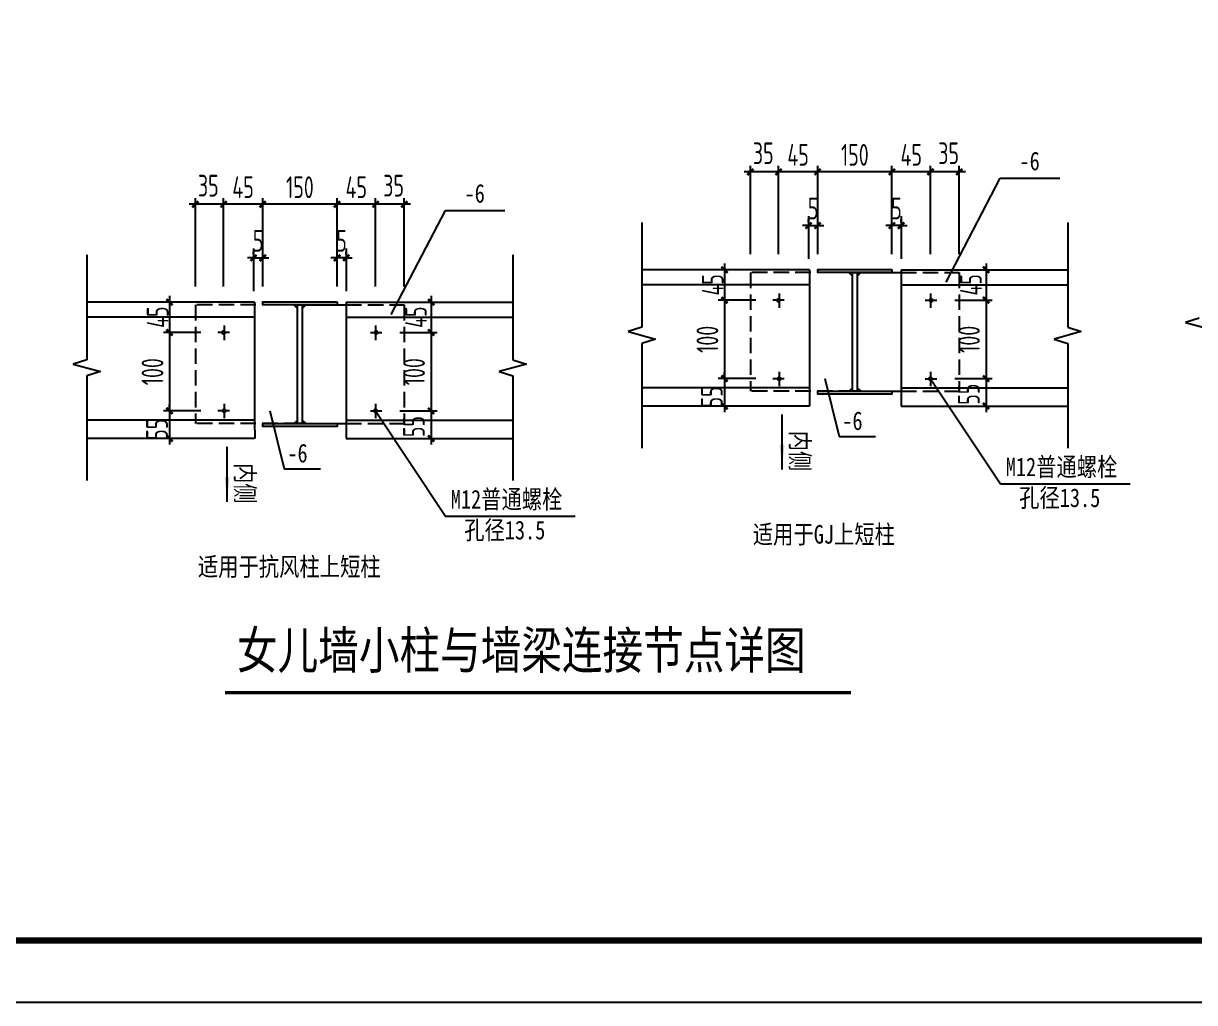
# Model space of a CAD drawing. Extents: x 2303022 to 2899168, y 17226141 to 18257813.
# Drawn here: x 2752962 to 2771839, y 17260315 to 17276100 of the extents above; entities that cross this region are included whole.
import ezdxf

# ---------------------------------------------------------------- set-up
doc = ezdxf.new("R2010")
doc.units = 0
doc.header["$LTSCALE"] = 1000
doc.header["$MEASUREMENT"] = 0
doc.linetypes.add('DASH', pattern=[0.35, 0.25, -0.1])
doc.layers.get('Defpoints').update_dxf_attribs({"color": 250})
for name, color, linetype in [('3T_WOOD', 21, 'Continuous'), ('OTHER', 7, 'Continuous'), ('PUB_DIM', 161, 'Continuous'), ('PUB_TEXT', 7, 'Continuous'), ('TK', 4, 'Continuous'), ('图层1', 8, 'Continuous'), ('水平支撑', 4, 'Continuous')]:
    doc.layers.add(name, color=color, linetype=linetype)
doc.styles.add('-宋体', font='', dxfattribs={"width": 0.8})
doc.styles.add('TSSD_Dimension', font='Tssdeng.shx', dxfattribs={"width": 0.7, "bigfont": 'hztxt.shx'})
doc.styles.get('-宋体').set_extended_font_data('SimSun')
doc.dimstyles.new('TSSD_20_100', dxfattribs={"dimtxt": 350, "dimasz": 100, "dimexe": 100, "dimexo": 250, "dimgap": 100, "dimtad": 1, "dimdec": 0, "dimlfac": 0.2, "dimzin": 0, "dimdsep": 46, "dimtxsty": 'TSSD_Dimension', "dimblk": 'ARCHTICK', "dimblk1": 'ARCHTICK', "dimblk2": 'ARCHTICK', "dimcen": 0, "dimdle": 100, "dimclrt": 7, "dimadec": 0, "dimazin": 0, "dimtfac": 1, "dimtdec": 0, "dimtix": 1, "dimtmove": 2, "dimatfit": 3, "dimfxl": 0, "dimtolj": 1, "dimtzin": 0, "dimarcsym": 0})

# ---------------------------------------------------------------- blocks, each defined once
blk = doc.blocks.new('_ArchTick')
at = {"color": 0, "linetype": 'ByBlock', "const_width": 0.4}
blk.add_lwpolyline([(-0.5, -0.5), (0.5, 0.5)], dxfattribs=at)
blk = doc.blocks.new('*D830')
at = {"layer": 'Defpoints', "color": 0}
for p in [(2766962, 17273706), (2766962, 17272132), (2767582, 17272132)]:
    blk.add_point(p, dxfattribs=at)
at = {"layer": 'PUB_DIM', "color": 0, "lineweight": -2}
for p, q in [((2767682, 17273706), (2766862, 17273706)), ((2766962, 17272382), (2766962, 17273806)), ((2767582, 17272382), (2767582, 17273806))]:
    blk.add_line(p, q, dxfattribs=at)
at = {"layer": 'PUB_DIM', "color": 0, "lineweight": -2, "xscale": 100, "yscale": 100, "zscale": 100, "rotation": 180}
blk.add_blockref('_ArchTick', (2766962, 17273706), dxfattribs=at)
at = {"layer": 'PUB_DIM', "color": 0, "lineweight": -2, "xscale": 100, "yscale": 100, "zscale": 100}
blk.add_blockref('_ArchTick', (2767582, 17273706), dxfattribs=at)
at = {"layer": 'PUB_DIM', "color": 7, "insert": (2767272, 17273981), "char_height": 350, "attachment_point": 5, "style": 'TSSD_Dimension'}
blk.add_mtext('\\A1;45', dxfattribs=at)
blk = doc.blocks.new('*D831')
at = {"layer": 'Defpoints', "color": 0}
for p in [(2767582, 17273706), (2767582, 17272132), (2768047, 17272132)]:
    blk.add_point(p, dxfattribs=at)
at = {"layer": 'PUB_DIM', "color": 0, "lineweight": -2}
for p, q in [((2768147, 17273706), (2767482, 17273706)), ((2767582, 17272382), (2767582, 17273806)), ((2768047, 17272382), (2768047, 17273806))]:
    blk.add_line(p, q, dxfattribs=at)
at = {"layer": 'PUB_DIM', "color": 0, "lineweight": -2, "xscale": 100, "yscale": 100, "zscale": 100, "rotation": 180}
blk.add_blockref('_ArchTick', (2767582, 17273706), dxfattribs=at)
at = {"layer": 'PUB_DIM', "color": 0, "lineweight": -2, "xscale": 100, "yscale": 100, "zscale": 100}
blk.add_blockref('_ArchTick', (2768047, 17273706), dxfattribs=at)
at = {"layer": 'PUB_DIM', "color": 7, "insert": (2767875, 17274006), "char_height": 350, "attachment_point": 5, "style": 'TSSD_Dimension'}
blk.add_mtext('\\A1;35', dxfattribs=at)
blk = doc.blocks.new('*D832')
at = {"layer": 'Defpoints', "color": 0}
for p in [(2764679, 17273706), (2764679, 17272132), (2765133, 17272132)]:
    blk.add_point(p, dxfattribs=at)
at = {"layer": 'PUB_DIM', "color": 0, "lineweight": -2}
for p, q in [((2765233, 17273706), (2764579, 17273706)), ((2764679, 17272382), (2764679, 17273806)), ((2765133, 17272382), (2765133, 17273806))]:
    blk.add_line(p, q, dxfattribs=at)
at = {"layer": 'PUB_DIM', "color": 0, "lineweight": -2, "xscale": 100, "yscale": 100, "zscale": 100}
for p, rotation in [((2764679, 17273706), 179.9999999981185), ((2765133, 17273706), 359.9999999981185)]:
    blk.add_blockref('_ArchTick', p, dxfattribs=dict(at, rotation=rotation))
at = {"layer": 'PUB_DIM', "color": 7, "insert": (2764887, 17274006), "char_height": 350, "attachment_point": 5, "rotation": 360, "style": 'TSSD_Dimension'}
blk.add_mtext('\\A1;35', dxfattribs=at)
blk = doc.blocks.new('*D833')
at = {"layer": 'Defpoints', "color": 0}
for p in [(2765133, 17273706), (2765133, 17272132), (2765764, 17272132)]:
    blk.add_point(p, dxfattribs=at)
at = {"layer": 'PUB_DIM', "color": 0, "lineweight": -2}
for p, q in [((2765864, 17273706), (2765033, 17273706)), ((2765133, 17272382), (2765133, 17273806)), ((2765764, 17272382), (2765764, 17273806))]:
    blk.add_line(p, q, dxfattribs=at)
at = {"layer": 'PUB_DIM', "color": 0, "lineweight": -2, "xscale": 100, "yscale": 100, "zscale": 100}
for p, rotation in [((2765133, 17273706), 180.0000000013527), ((2765764, 17273706), 1.352677969634897e-09)]:
    blk.add_blockref('_ArchTick', p, dxfattribs=dict(at, rotation=rotation))
at = {"layer": 'PUB_DIM', "color": 7, "insert": (2765449, 17273981), "char_height": 350, "attachment_point": 5, "rotation": 0, "style": 'TSSD_Dimension'}
blk.add_mtext('\\A1;45', dxfattribs=at)
blk = doc.blocks.new('*D834')
at = {"layer": 'Defpoints', "color": 0}
for p in [(2765764, 17273706), (2765764, 17272132), (2766962, 17272132)]:
    blk.add_point(p, dxfattribs=at)
at = {"layer": 'PUB_DIM', "color": 0, "lineweight": -2}
for p, q in [((2767062, 17273706), (2765664, 17273706)), ((2765764, 17272382), (2765764, 17273806)), ((2766962, 17272382), (2766962, 17273806))]:
    blk.add_line(p, q, dxfattribs=at)
at = {"layer": 'PUB_DIM', "color": 0, "lineweight": -2, "xscale": 100, "yscale": 100, "zscale": 100}
for p, rotation in [((2765764, 17273706), 179.9999999985741), ((2766962, 17273706), 359.9999999985741)]:
    blk.add_blockref('_ArchTick', p, dxfattribs=dict(at, rotation=rotation))
at = {"layer": 'PUB_DIM', "color": 7, "insert": (2766363, 17273981), "char_height": 350, "attachment_point": 5, "rotation": 360, "style": 'TSSD_Dimension'}
blk.add_mtext('\\A1;150', dxfattribs=at)
blk = doc.blocks.new('_ARROW')
blk.add_solid([(0, 0), (-1, 0.1), (-1, -0.1)])
blk = doc.blocks.new('*D838')
at = {"layer": 'Defpoints', "color": 0}
for p in [(2765015, 17272128), (2764262, 17271639), (2765015, 17271639)]:
    blk.add_point(p, dxfattribs=at)
at = {"layer": 'PUB_DIM', "color": 0, "lineweight": -2}
for p, q in [((2764262, 17272228), (2764262, 17271539)), ((2764765, 17272128), (2764162, 17272128)), ((2764765, 17271639), (2764162, 17271639))]:
    blk.add_line(p, q, dxfattribs=at)
at = {"layer": 'PUB_DIM', "color": 0, "lineweight": -2, "xscale": 100, "yscale": 100, "zscale": 100}
for p, rotation in [((2764262, 17272128), 90), ((2764262, 17271639), 270)]:
    blk.add_blockref('_ArchTick', p, dxfattribs=dict(at, rotation=rotation))
at = {"layer": 'PUB_DIM', "color": 7, "insert": (2764072, 17271885), "char_height": 350, "attachment_point": 5, "rotation": 90, "style": 'TSSD_Dimension'}
blk.add_mtext('\\A1;45', dxfattribs=at)
blk = doc.blocks.new('*D839')
at = {"layer": 'Defpoints', "color": 0}
for p in [(2767725, 17272128), (2767725, 17271639), (2768478, 17271639)]:
    blk.add_point(p, dxfattribs=at)
at = {"layer": 'PUB_DIM', "color": 0, "lineweight": -2}
for p, q in [((2768478, 17272228), (2768478, 17271539)), ((2767975, 17272128), (2768578, 17272128)), ((2767975, 17271639), (2768578, 17271639))]:
    blk.add_line(p, q, dxfattribs=at)
at = {"layer": 'PUB_DIM', "color": 0, "lineweight": -2, "xscale": 100, "yscale": 100, "zscale": 100}
for p, rotation in [((2768478, 17272128), 90), ((2768478, 17271639), 270)]:
    blk.add_blockref('_ArchTick', p, dxfattribs=dict(at, rotation=rotation))
at = {"layer": 'PUB_DIM', "color": 7, "insert": (2768235, 17271885), "char_height": 350, "attachment_point": 5, "rotation": 90, "style": 'TSSD_Dimension'}
blk.add_mtext('\\A1;45', dxfattribs=at)
blk = doc.blocks.new('*D840')
at = {"layer": 'Defpoints', "color": 0}
for p in [(2766962, 17272841), (2766962, 17272647), (2767108, 17272647)]:
    blk.add_point(p, dxfattribs=at)
at = {"layer": 'PUB_DIM', "color": 0, "lineweight": -2}
for p, q in [((2766962, 17272897), (2766962, 17272941)), ((2767108, 17272897), (2767108, 17272941)), ((2766962, 17272841), (2766862, 17272841)), ((2767108, 17272841), (2766962, 17272841)), ((2767108, 17272841), (2767208, 17272841))]:
    blk.add_line(p, q, dxfattribs=at)
at = {"layer": 'PUB_DIM', "color": 0, "lineweight": -2, "xscale": 100, "yscale": 100, "zscale": 100}
blk.add_blockref('_ArchTick', (2766962, 17272841), dxfattribs=at)
at = {"layer": 'PUB_DIM', "color": 0, "lineweight": -2, "xscale": 100, "yscale": 100, "zscale": 100, "rotation": 180}
blk.add_blockref('_ArchTick', (2767108, 17272841), dxfattribs=at)
at = {"layer": 'PUB_DIM', "color": 7, "insert": (2767035, 17273116), "char_height": 350, "attachment_point": 5, "style": 'TSSD_Dimension'}
blk.add_mtext('\\A1;5', dxfattribs=at)
blk = doc.blocks.new('*D841')
at = {"layer": 'Defpoints', "color": 0}
for p in [(2765764, 17272841), (2765618, 17272647), (2765764, 17272647)]:
    blk.add_point(p, dxfattribs=at)
at = {"layer": 'PUB_DIM', "color": 0, "lineweight": -2}
for p, q in [((2765618, 17272897), (2765618, 17272941)), ((2765764, 17272897), (2765764, 17272941)), ((2765618, 17272841), (2765518, 17272841)), ((2765618, 17272841), (2765764, 17272841)), ((2765764, 17272841), (2765864, 17272841))]:
    blk.add_line(p, q, dxfattribs=at)
at = {"layer": 'PUB_DIM', "color": 0, "lineweight": -2, "xscale": 100, "yscale": 100, "zscale": 100}
blk.add_blockref('_ArchTick', (2765618, 17272841), dxfattribs=at)
at = {"layer": 'PUB_DIM', "color": 0, "lineweight": -2, "xscale": 100, "yscale": 100, "zscale": 100, "rotation": 180}
blk.add_blockref('_ArchTick', (2765764, 17272841), dxfattribs=at)
at = {"layer": 'PUB_DIM', "color": 7, "insert": (2765691, 17273116), "char_height": 350, "attachment_point": 5, "style": 'TSSD_Dimension'}
blk.add_mtext('\\A1;5', dxfattribs=at)
blk = doc.blocks.new('*D842')
at = {"layer": 'Defpoints', "color": 0}
for p in [(2765015, 17270375), (2764262, 17269931), (2765015, 17269931)]:
    blk.add_point(p, dxfattribs=at)
at = {"layer": 'PUB_DIM', "color": 0, "lineweight": -2}
for p, q in [((2764262, 17270375), (2764262, 17270475)), ((2764765, 17270375), (2764162, 17270375)), ((2764262, 17270375), (2764262, 17269931)), ((2764765, 17269931), (2764162, 17269931)), ((2764262, 17269931), (2764262, 17269831))]:
    blk.add_line(p, q, dxfattribs=at)
at = {"layer": 'PUB_DIM', "color": 0, "lineweight": -2, "xscale": 100, "yscale": 100, "zscale": 100}
for p, rotation in [((2764262, 17270375), 270), ((2764262, 17269931), 90)]:
    blk.add_blockref('_ArchTick', p, dxfattribs=dict(at, rotation=rotation))
at = {"layer": 'PUB_DIM', "color": 7, "insert": (2764060, 17270079), "char_height": 350, "attachment_point": 5, "rotation": 90, "style": 'TSSD_Dimension'}
blk.add_mtext('\\A1;55', dxfattribs=at)
blk = doc.blocks.new('*D843')
at = {"layer": 'Defpoints', "color": 0}
for p in [(2767725, 17270375), (2767725, 17269931), (2768478, 17269931)]:
    blk.add_point(p, dxfattribs=at)
at = {"layer": 'PUB_DIM', "color": 0, "lineweight": -2}
for p, q in [((2768478, 17270475), (2768478, 17269831)), ((2767975, 17270375), (2768578, 17270375)), ((2767975, 17269931), (2768578, 17269931))]:
    blk.add_line(p, q, dxfattribs=at)
at = {"layer": 'PUB_DIM', "color": 0, "lineweight": -2, "xscale": 100, "yscale": 100, "zscale": 100}
for p, rotation in [((2768478, 17270375), 90), ((2768478, 17269931), 270)]:
    blk.add_blockref('_ArchTick', p, dxfattribs=dict(at, rotation=rotation))
at = {"layer": 'PUB_DIM', "color": 7, "insert": (2768202, 17270123), "char_height": 350, "attachment_point": 5, "rotation": 90, "style": 'TSSD_Dimension'}
blk.add_mtext('\\A1;55', dxfattribs=at)
blk = doc.blocks.new('*D844')
at = {"layer": 'Defpoints', "color": 0}
for p in [(2767725, 17271639), (2767725, 17270375), (2768478, 17270375)]:
    blk.add_point(p, dxfattribs=at)
at = {"layer": 'PUB_DIM', "color": 0, "lineweight": -2}
for p, q in [((2767975, 17271639), (2768578, 17271639)), ((2768478, 17271739), (2768478, 17270275)), ((2767975, 17270375), (2768578, 17270375))]:
    blk.add_line(p, q, dxfattribs=at)
at = {"layer": 'PUB_DIM', "color": 0, "lineweight": -2, "xscale": 100, "yscale": 100, "zscale": 100}
for p, rotation in [((2768478, 17271639), 90), ((2768478, 17270375), 270)]:
    blk.add_blockref('_ArchTick', p, dxfattribs=dict(at, rotation=rotation))
at = {"layer": 'PUB_DIM', "color": 7, "insert": (2768203, 17271007), "char_height": 350, "attachment_point": 5, "rotation": 90, "style": 'TSSD_Dimension'}
blk.add_mtext('\\A1;100', dxfattribs=at)
blk = doc.blocks.new('*D845')
at = {"layer": 'Defpoints', "color": 0}
for p in [(2765015, 17271639), (2764262, 17270375), (2765015, 17270375)]:
    blk.add_point(p, dxfattribs=at)
at = {"layer": 'PUB_DIM', "color": 0, "lineweight": -2}
for p, q in [((2764765, 17271639), (2764162, 17271639)), ((2764262, 17271739), (2764262, 17270275)), ((2764765, 17270375), (2764162, 17270375))]:
    blk.add_line(p, q, dxfattribs=at)
at = {"layer": 'PUB_DIM', "color": 0, "lineweight": -2, "xscale": 100, "yscale": 100, "zscale": 100}
for p, rotation in [((2764262, 17271639), 90), ((2764262, 17270375), 270)]:
    blk.add_blockref('_ArchTick', p, dxfattribs=dict(at, rotation=rotation))
at = {"layer": 'PUB_DIM', "color": 7, "insert": (2763987, 17271007), "char_height": 350, "attachment_point": 5, "rotation": 90, "style": 'TSSD_Dimension'}
blk.add_mtext('\\A1;100', dxfattribs=at)
blk = doc.blocks.new('*D849')
at = {"layer": 'Defpoints', "color": 0}
for p in [(2758780, 17271117), (2758780, 17269854), (2759533, 17269854)]:
    blk.add_point(p, dxfattribs=at)
at = {"layer": 'PUB_DIM', "color": 0, "lineweight": -2}
for p, q in [((2759533, 17271217), (2759533, 17269754)), ((2759030, 17271117), (2759633, 17271117)), ((2759030, 17269854), (2759633, 17269854))]:
    blk.add_line(p, q, dxfattribs=at)
at = {"layer": 'PUB_DIM', "color": 0, "lineweight": -2, "xscale": 100, "yscale": 100, "zscale": 100}
for p, rotation in [((2759533, 17271117), 90), ((2759533, 17269854), 270)]:
    blk.add_blockref('_ArchTick', p, dxfattribs=dict(at, rotation=rotation))
at = {"layer": 'PUB_DIM', "color": 7, "insert": (2759258, 17270485), "char_height": 350, "attachment_point": 5, "rotation": 90, "style": 'TSSD_Dimension'}
blk.add_mtext('\\A1;100', dxfattribs=at)
blk = doc.blocks.new('*D850')
at = {"layer": 'Defpoints', "color": 0}
for p in [(2758780, 17269854), (2758780, 17269409), (2759533, 17269409)]:
    blk.add_point(p, dxfattribs=at)
at = {"layer": 'PUB_DIM', "color": 0, "lineweight": -2}
for p, q in [((2759533, 17269954), (2759533, 17269309)), ((2759030, 17269854), (2759633, 17269854)), ((2759030, 17269409), (2759633, 17269409))]:
    blk.add_line(p, q, dxfattribs=at)
at = {"layer": 'PUB_DIM', "color": 0, "lineweight": -2, "xscale": 100, "yscale": 100, "zscale": 100}
for p, rotation in [((2759533, 17269854), 90), ((2759533, 17269409), 270)]:
    blk.add_blockref('_ArchTick', p, dxfattribs=dict(at, rotation=rotation))
at = {"layer": 'PUB_DIM', "color": 7, "insert": (2759257, 17269601), "char_height": 350, "attachment_point": 5, "rotation": 90, "style": 'TSSD_Dimension'}
blk.add_mtext('\\A1;55', dxfattribs=at)
blk = doc.blocks.new('*D851')
at = {"layer": 'Defpoints', "color": 0}
for p in [(2758780, 17271606), (2758780, 17271117), (2759533, 17271117)]:
    blk.add_point(p, dxfattribs=at)
at = {"layer": 'PUB_DIM', "color": 0, "lineweight": -2}
for p, q in [((2759030, 17271606), (2759633, 17271606)), ((2759533, 17271706), (2759533, 17271017)), ((2759030, 17271117), (2759633, 17271117))]:
    blk.add_line(p, q, dxfattribs=at)
at = {"layer": 'PUB_DIM', "color": 0, "lineweight": -2, "xscale": 100, "yscale": 100, "zscale": 100}
for p, rotation in [((2759533, 17271606), 90), ((2759533, 17271117), 270)]:
    blk.add_blockref('_ArchTick', p, dxfattribs=dict(at, rotation=rotation))
at = {"layer": 'PUB_DIM', "color": 7, "insert": (2759289, 17271364), "char_height": 350, "attachment_point": 5, "rotation": 90, "style": 'TSSD_Dimension'}
blk.add_mtext('\\A1;45', dxfattribs=at)
blk = doc.blocks.new('*D852')
at = {"layer": 'Defpoints', "color": 0}
for p in [(2756070, 17271117), (2755317, 17269854), (2756070, 17269854)]:
    blk.add_point(p, dxfattribs=at)
at = {"layer": 'PUB_DIM', "color": 0, "lineweight": -2}
for p, q in [((2755317, 17271217), (2755317, 17269754)), ((2755820, 17271117), (2755217, 17271117)), ((2755820, 17269854), (2755217, 17269854))]:
    blk.add_line(p, q, dxfattribs=at)
at = {"layer": 'PUB_DIM', "color": 0, "lineweight": -2, "xscale": 100, "yscale": 100, "zscale": 100}
for p, rotation in [((2755317, 17271117), 90), ((2755317, 17269854), 270)]:
    blk.add_blockref('_ArchTick', p, dxfattribs=dict(at, rotation=rotation))
at = {"layer": 'PUB_DIM', "color": 7, "insert": (2755042, 17270485), "char_height": 350, "attachment_point": 5, "rotation": 90, "style": 'TSSD_Dimension'}
blk.add_mtext('\\A1;100', dxfattribs=at)
blk = doc.blocks.new('*D853')
at = {"layer": 'Defpoints', "color": 0}
for p in [(2756070, 17269854), (2755317, 17269409), (2756070, 17269409)]:
    blk.add_point(p, dxfattribs=at)
at = {"layer": 'PUB_DIM', "color": 0, "lineweight": -2}
for p, q in [((2755317, 17269854), (2755317, 17269954)), ((2755820, 17269854), (2755217, 17269854)), ((2755317, 17269854), (2755317, 17269409)), ((2755820, 17269409), (2755217, 17269409)), ((2755317, 17269409), (2755317, 17269309))]:
    blk.add_line(p, q, dxfattribs=at)
at = {"layer": 'PUB_DIM', "color": 0, "lineweight": -2, "xscale": 100, "yscale": 100, "zscale": 100}
for p, rotation in [((2755317, 17269854), 270), ((2755317, 17269409), 90)]:
    blk.add_blockref('_ArchTick', p, dxfattribs=dict(at, rotation=rotation))
at = {"layer": 'PUB_DIM', "color": 7, "insert": (2755115, 17269557), "char_height": 350, "attachment_point": 5, "rotation": 90, "style": 'TSSD_Dimension'}
blk.add_mtext('\\A1;55', dxfattribs=at)
blk = doc.blocks.new('*D854')
at = {"layer": 'Defpoints', "color": 0}
for p in [(2756070, 17271606), (2755317, 17271117), (2756070, 17271117)]:
    blk.add_point(p, dxfattribs=at)
at = {"layer": 'PUB_DIM', "color": 0, "lineweight": -2}
for p, q in [((2755820, 17271606), (2755217, 17271606)), ((2755317, 17271706), (2755317, 17271017)), ((2755820, 17271117), (2755217, 17271117))]:
    blk.add_line(p, q, dxfattribs=at)
at = {"layer": 'PUB_DIM', "color": 0, "lineweight": -2, "xscale": 100, "yscale": 100, "zscale": 100}
for p, rotation in [((2755317, 17271606), 90), ((2755317, 17271117), 270)]:
    blk.add_blockref('_ArchTick', p, dxfattribs=dict(at, rotation=rotation))
at = {"layer": 'PUB_DIM', "color": 7, "insert": (2755126, 17271364), "char_height": 350, "attachment_point": 5, "rotation": 90, "style": 'TSSD_Dimension'}
blk.add_mtext('\\A1;45', dxfattribs=at)
blk = doc.blocks.new('*D855')
at = {"layer": 'Defpoints', "color": 0}
for p in [(2756819, 17273184), (2756819, 17271610), (2758017, 17271610)]:
    blk.add_point(p, dxfattribs=at)
at = {"layer": 'PUB_DIM', "color": 0, "lineweight": -2}
for p, q in [((2758117, 17273184), (2756719, 17273184)), ((2756819, 17271860), (2756819, 17273284)), ((2758017, 17271860), (2758017, 17273284))]:
    blk.add_line(p, q, dxfattribs=at)
at = {"layer": 'PUB_DIM', "color": 0, "lineweight": -2, "xscale": 100, "yscale": 100, "zscale": 100}
for p, rotation in [((2756819, 17273184), 179.999999999287), ((2758017, 17273184), 359.999999999287)]:
    blk.add_blockref('_ArchTick', p, dxfattribs=dict(at, rotation=rotation))
at = {"layer": 'PUB_DIM', "color": 7, "insert": (2757418, 17273459), "char_height": 350, "attachment_point": 5, "style": 'TSSD_Dimension'}
blk.add_mtext('\\A1;150', dxfattribs=at)
blk = doc.blocks.new('*D856')
at = {"layer": 'Defpoints', "color": 0}
for p in [(2756188, 17273184), (2756188, 17271610), (2756819, 17271610)]:
    blk.add_point(p, dxfattribs=at)
at = {"layer": 'PUB_DIM', "color": 0, "lineweight": -2}
for p, q in [((2756919, 17273184), (2756088, 17273184)), ((2756188, 17271860), (2756188, 17273284)), ((2756819, 17271860), (2756819, 17273284))]:
    blk.add_line(p, q, dxfattribs=at)
at = {"layer": 'PUB_DIM', "color": 0, "lineweight": -2, "xscale": 100, "yscale": 100, "zscale": 100, "rotation": 180}
blk.add_blockref('_ArchTick', (2756188, 17273184), dxfattribs=at)
at = {"layer": 'PUB_DIM', "color": 0, "lineweight": -2, "xscale": 100, "yscale": 100, "zscale": 100}
blk.add_blockref('_ArchTick', (2756819, 17273184), dxfattribs=at)
at = {"layer": 'PUB_DIM', "color": 7, "insert": (2756503, 17273459), "char_height": 350, "attachment_point": 5, "style": 'TSSD_Dimension'}
blk.add_mtext('\\A1;45', dxfattribs=at)
blk = doc.blocks.new('*D857')
at = {"layer": 'Defpoints', "color": 0}
for p in [(2755734, 17273184), (2755734, 17271610), (2756188, 17271610)]:
    blk.add_point(p, dxfattribs=at)
at = {"layer": 'PUB_DIM', "color": 0, "lineweight": -2}
for p, q in [((2756288, 17273184), (2755634, 17273184)), ((2755734, 17271860), (2755734, 17273284)), ((2756188, 17271860), (2756188, 17273284))]:
    blk.add_line(p, q, dxfattribs=at)
at = {"layer": 'PUB_DIM', "color": 0, "lineweight": -2, "xscale": 100, "yscale": 100, "zscale": 100, "rotation": 180}
blk.add_blockref('_ArchTick', (2755734, 17273184), dxfattribs=at)
at = {"layer": 'PUB_DIM', "color": 0, "lineweight": -2, "xscale": 100, "yscale": 100, "zscale": 100}
blk.add_blockref('_ArchTick', (2756188, 17273184), dxfattribs=at)
at = {"layer": 'PUB_DIM', "color": 7, "insert": (2755942, 17273484), "char_height": 350, "attachment_point": 5, "style": 'TSSD_Dimension'}
blk.add_mtext('\\A1;35', dxfattribs=at)
blk = doc.blocks.new('*D858')
at = {"layer": 'Defpoints', "color": 0}
for p in [(2758637, 17273184), (2758637, 17271610), (2759101, 17271610)]:
    blk.add_point(p, dxfattribs=at)
at = {"layer": 'PUB_DIM', "color": 0, "lineweight": -2}
for p, q in [((2759201, 17273184), (2758537, 17273184)), ((2758637, 17271860), (2758637, 17273284)), ((2759101, 17271860), (2759101, 17273284))]:
    blk.add_line(p, q, dxfattribs=at)
at = {"layer": 'PUB_DIM', "color": 0, "lineweight": -2, "xscale": 100, "yscale": 100, "zscale": 100}
for p, rotation in [((2758637, 17273184), 180.0000000018392), ((2759101, 17273184), 1.839248753299216e-09)]:
    blk.add_blockref('_ArchTick', p, dxfattribs=dict(at, rotation=rotation))
at = {"layer": 'PUB_DIM', "color": 7, "insert": (2758929, 17273484), "char_height": 350, "attachment_point": 5, "rotation": 0, "style": 'TSSD_Dimension'}
blk.add_mtext('\\A1;35', dxfattribs=at)
blk = doc.blocks.new('*D859')
at = {"layer": 'Defpoints', "color": 0}
for p in [(2758017, 17273184), (2758017, 17271610), (2758637, 17271610)]:
    blk.add_point(p, dxfattribs=at)
at = {"layer": 'PUB_DIM', "color": 0, "lineweight": -2}
for p, q in [((2758737, 17273184), (2757917, 17273184)), ((2758017, 17271860), (2758017, 17273284)), ((2758637, 17271860), (2758637, 17273284))]:
    blk.add_line(p, q, dxfattribs=at)
at = {"layer": 'PUB_DIM', "color": 0, "lineweight": -2, "xscale": 100, "yscale": 100, "zscale": 100}
for p, rotation in [((2758017, 17273184), 179.9999999986246), ((2758637, 17273184), 359.9999999986247)]:
    blk.add_blockref('_ArchTick', p, dxfattribs=dict(at, rotation=rotation))
at = {"layer": 'PUB_DIM', "color": 7, "insert": (2758327, 17273459), "char_height": 350, "attachment_point": 5, "rotation": 360, "style": 'TSSD_Dimension'}
blk.add_mtext('\\A1;45', dxfattribs=at)
blk = doc.blocks.new('*D860')
at = {"layer": 'Defpoints', "color": 0}
for p in [(2756819, 17272320), (2756672, 17272126), (2756819, 17272126)]:
    blk.add_point(p, dxfattribs=at)
at = {"layer": 'PUB_DIM', "color": 0, "lineweight": -2}
for p, q in [((2756672, 17272376), (2756672, 17272420)), ((2756819, 17272376), (2756819, 17272420)), ((2756672, 17272320), (2756572, 17272320)), ((2756672, 17272320), (2756819, 17272320)), ((2756819, 17272320), (2756919, 17272320))]:
    blk.add_line(p, q, dxfattribs=at)
at = {"layer": 'PUB_DIM', "color": 0, "lineweight": -2, "xscale": 100, "yscale": 100, "zscale": 100}
blk.add_blockref('_ArchTick', (2756672, 17272320), dxfattribs=at)
at = {"layer": 'PUB_DIM', "color": 0, "lineweight": -2, "xscale": 100, "yscale": 100, "zscale": 100, "rotation": 180}
blk.add_blockref('_ArchTick', (2756819, 17272320), dxfattribs=at)
at = {"layer": 'PUB_DIM', "color": 7, "insert": (2756746, 17272595), "char_height": 350, "attachment_point": 5, "style": 'TSSD_Dimension'}
blk.add_mtext('\\A1;5', dxfattribs=at)
blk = doc.blocks.new('*D861')
at = {"layer": 'Defpoints', "color": 0}
for p in [(2758017, 17272320), (2758017, 17272126), (2758163, 17272126)]:
    blk.add_point(p, dxfattribs=at)
at = {"layer": 'PUB_DIM', "color": 0, "lineweight": -2}
for p, q in [((2758017, 17272376), (2758017, 17272420)), ((2758163, 17272376), (2758163, 17272420)), ((2758017, 17272320), (2757917, 17272320)), ((2758163, 17272320), (2758017, 17272320)), ((2758163, 17272320), (2758263, 17272320))]:
    blk.add_line(p, q, dxfattribs=at)
at = {"layer": 'PUB_DIM', "color": 0, "lineweight": -2, "xscale": 100, "yscale": 100, "zscale": 100}
blk.add_blockref('_ArchTick', (2758017, 17272320), dxfattribs=at)
at = {"layer": 'PUB_DIM', "color": 0, "lineweight": -2, "xscale": 100, "yscale": 100, "zscale": 100, "rotation": 180}
blk.add_blockref('_ArchTick', (2758163, 17272320), dxfattribs=at)
at = {"layer": 'PUB_DIM', "color": 7, "insert": (2758090, 17272595), "char_height": 350, "attachment_point": 5, "style": 'TSSD_Dimension'}
blk.add_mtext('\\A1;5', dxfattribs=at)
blk = doc.blocks.new('GeYuanFrame_72621653', base_point=(20.09, 4.53))
at = {"layer": 'TK'}
blk.add_lwpolyline([(20.09, 4.53), (20.09, 598.53), (966.09, 598.53), (966.09, 4.53)], close=True, dxfattribs=at)
at = {"layer": 'TK', "const_width": 1}
blk.add_lwpolyline([(45.09, 588.53), (956.09, 588.53), (956.09, 14.53), (45.09, 14.53)], close=True, dxfattribs=at)

msp = doc.modelspace()

# ---------------------------------------------------------------- linework, layer by layer
at = {"layer": 'OTHER'}
for p, q in [((2762929, 17272890.4), (2762929, 17271200.7)), ((2769793.7, 17272890.4), (2769793.7, 17271200.7)), ((2753983.9, 17272368.9), (2753983.9, 17270679.2)), ((2760848.7, 17272368.9), (2760848.7, 17270679.2)), ((2771911, 17271350.2), (2771691, 17271280.2)), ((2771691, 17271280.2), (2772131, 17271160.2)), ((2762929, 17271200.7), (2762709, 17271130.7)), ((2762709, 17271130.7), (2763149, 17271010.7)), ((2770013.7, 17271130.7), (2769573.7, 17271010.7)), ((2769793.7, 17271200.7), (2770013.7, 17271130.7)), ((2763149, 17271010.7), (2762929, 17270940.7)), ((2762929, 17270940.7), (2762929, 17269251)), ((2769573.7, 17271010.7), (2769793.7, 17270940.7)), ((2769793.7, 17270940.7), (2769793.7, 17269251)), ((2753983.9, 17270679.2), (2753763.9, 17270609.2)), ((2760848.7, 17270679.2), (2761068.7, 17270609.2)), ((2753763.9, 17270609.2), (2754203.9, 17270489.2)), ((2754203.9, 17270489.2), (2753983.9, 17270419.2)), ((2761068.7, 17270609.2), (2760628.7, 17270489.2)), ((2760628.7, 17270489.2), (2760848.7, 17270419.2)), ((2753983.9, 17270419.2), (2753983.9, 17268729.5)), ((2760848.7, 17270419.2), (2760848.7, 17268729.5))]:
    msp.add_line(p, q, dxfattribs=at)
at = {"layer": 'PUB_DIM'}
msp.add_line((2767108.2, 17270224.4), (2769793.7, 17270224.4), dxfattribs=at)
for points in [[(2765189.6, 17268909), (2765189.6, 17269793.3)], [(2756244.6, 17268387.5), (2756244.6, 17269271.8)]]:
    msp.add_lwpolyline(points, dxfattribs=at)
at = {"layer": '图层1'}
for p, q in [((2767835.9, 17271929), (2768708.1, 17273604)), ((2768708.1, 17273604), (2769665.8, 17273604)), ((2758890.8, 17271407.5), (2759763, 17273082.5)), ((2759763, 17273082.5), (2760720.7, 17273082.5)), ((2765877.1, 17270373.8), (2766110.9, 17269439.2)), ((2767582.4, 17270372.4), (2768711.9, 17268679.8)), ((2756932, 17269852.3), (2757165.8, 17268917.7)), ((2758637.3, 17269856.2), (2759766.8, 17268158.3)), ((2766110.9, 17269439.2), (2766695.4, 17269439.2)), ((2757165.8, 17268917.7), (2757750.3, 17268917.7)), ((2768711.9, 17268679.8), (2770801.4, 17268679.8)), ((2759766.8, 17268158.3), (2761856.4, 17268158.3))]:
    msp.add_line(p, q, dxfattribs=at)
at = {"layer": '水平支撑'}
for p, q in [((2765617.5, 17272991), (2765617.5, 17272302.4)), ((2767108.2, 17272991), (2767108.2, 17272302.4)), ((2756672.4, 17272469.5), (2756672.4, 17271780.9)), ((2758163.1, 17272469.5), (2758163.1, 17271780.9)), ((2765631.9, 17272127.7), (2762946.2, 17272127.7)), ((2765631.9, 17272127.7), (2765631.9, 17271978.5)), ((2765631.9, 17271978.5), (2765631.9, 17270066.3)), ((2765631.9, 17271978.5), (2765631.9, 17270066.3)), ((2766268.1, 17272082.2), (2766323.4, 17272025.5)), ((2766371.8, 17272082.2), (2767108.2, 17272082.2)), ((2766457.7, 17272082.2), (2766402.3, 17272025.5)), ((2767108.2, 17272127.7), (2767108.2, 17271978.5)), ((2767108.2, 17272127.7), (2769793.9, 17272127.7)), ((2767108.2, 17271978.5), (2767108.2, 17270066.3)), ((2765631.9, 17271885.3), (2762946.2, 17271885.3)), ((2767108.2, 17271885.3), (2769793.9, 17271885.3)), ((2756686.8, 17271606.2), (2754001.1, 17271606.2)), ((2756686.8, 17271606.2), (2756686.8, 17271457)), ((2758163.1, 17271606.2), (2760848.8, 17271606.2)), ((2758163.1, 17271606.2), (2758163.1, 17271457)), ((2765226.6, 17271636.2), (2765039.3, 17271636.2)), ((2765226.6, 17271636.2), (2765039.3, 17271636.2)), ((2765143.4, 17271746.7), (2765143.4, 17271515)), ((2767499.1, 17271636.2), (2767686.5, 17271636.2)), ((2767582.4, 17271746.7), (2767582.4, 17271515)), ((2756686.8, 17271457), (2756686.8, 17269544.8)), ((2756686.8, 17271457), (2756686.8, 17269544.8)), ((2757323, 17271560.7), (2757378.3, 17271504)), ((2757426.7, 17271560.7), (2758163.1, 17271560.7)), ((2757512.6, 17271560.7), (2757457.3, 17271504)), ((2758163.1, 17271457), (2758163.1, 17269544.8)), ((2756686.8, 17271363.8), (2754001.1, 17271363.8)), ((2756198.3, 17271227.4), (2756198.3, 17270995.7)), ((2758163.1, 17271363.8), (2760848.8, 17271363.8)), ((2758637.3, 17271227.4), (2758637.3, 17270995.7)), ((2756281.6, 17271116.9), (2756094.2, 17271116.9)), ((2756281.6, 17271116.9), (2756094.2, 17271116.9)), ((2758554, 17271116.9), (2758741.4, 17271116.9)), ((2765143.4, 17270482.9), (2765143.4, 17270251.1)), ((2767582.4, 17270482.9), (2767582.4, 17270251.1)), ((2765226.6, 17270372.4), (2765039.3, 17270372.4)), ((2765226.6, 17270372.4), (2765039.3, 17270372.4)), ((2767499.1, 17270372.4), (2767686.5, 17270372.4)), ((2765631.9, 17270224.4), (2762946.4, 17270224.4)), ((2766323.4, 17270219.4), (2766264.9, 17270170)), ((2766371.8, 17270170), (2767108.2, 17270170)), ((2766402.3, 17270219.4), (2766460.8, 17270170)), ((2756198.3, 17269966.7), (2756198.3, 17269735)), ((2758637.3, 17269966.7), (2758637.3, 17269735)), ((2765631.9, 17269930.8), (2762946.4, 17269930.8)), ((2765634.4, 17270066.3), (2765634.4, 17269930.8)), ((2767108.2, 17270066.3), (2767108.2, 17269930.8)), ((2767108.2, 17269930.8), (2769793.7, 17269930.8)), ((2756281.6, 17269856.2), (2756094.2, 17269856.2)), ((2756281.6, 17269856.2), (2756094.2, 17269856.2)), ((2758554, 17269856.2), (2758741.4, 17269856.2)), ((2756686.8, 17269702.9), (2754001.3, 17269702.9)), ((2756689.4, 17269544.8), (2756689.4, 17269409.3)), ((2757378.3, 17269697.9), (2757319.9, 17269648.5)), ((2757426.7, 17269648.5), (2758163.1, 17269648.5)), ((2757457.3, 17269697.9), (2757515.7, 17269648.5)), ((2758163.1, 17269702.9), (2760848.7, 17269702.9)), ((2758163.1, 17269544.8), (2758163.1, 17269409.3)), ((2756686.8, 17269409.3), (2754001.3, 17269409.3)), ((2758163.1, 17269409.3), (2760848.7, 17269409.3))]:
    msp.add_line(p, q, dxfattribs=at)
at = {"layer": '水平支撑', "linetype": 'DASH'}
for p, q in [((2766353.9, 17272082.2), (2764679.2, 17272082.2)), ((2764679.2, 17272082.2), (2764679.2, 17270170)), ((2767108.2, 17272082.2), (2768046.6, 17272082.2)), ((2768046.6, 17272082.2), (2768046.6, 17270170)), ((2755734.1, 17271560.7), (2755734.1, 17269648.5)), ((2757408.9, 17271560.7), (2755734.1, 17271560.7)), ((2758163.1, 17271560.7), (2759101.5, 17271560.7)), ((2759101.5, 17271560.7), (2759101.5, 17269648.5)), ((2766353.9, 17270170), (2764679.2, 17270170)), ((2767108.2, 17270170), (2768046.6, 17270170)), ((2757408.9, 17269648.5), (2755734.1, 17269648.5)), ((2758163.1, 17269648.5), (2759101.5, 17269648.5))]:
    msp.add_line(p, q, dxfattribs=at)
at = {"layer": '水平支撑'}
for points in [[(2766961.6, 17272131.5), (2766961.6, 17272082.2), (2765764.1, 17272082.2), (2765764.1, 17272131.5)], [(2766402.3, 17272082.2), (2766402.3, 17270170), (2766323.4, 17270170), (2766323.4, 17272082.2)], [(2758016.5, 17271610.1), (2758016.5, 17271560.7), (2756819, 17271560.7), (2756819, 17271610.1)], [(2757457.3, 17271560.7), (2757457.3, 17269648.5), (2757378.3, 17269648.5), (2757378.3, 17271560.7)], [(2766961.6, 17270170), (2766961.6, 17270120.6), (2765764.1, 17270120.6), (2765764.1, 17270170)], [(2758016.5, 17269648.5), (2758016.5, 17269599.2), (2756819, 17269599.2), (2756819, 17269648.5)]]:
    msp.add_lwpolyline(points, close=True, dxfattribs=at)
at = {"layer": '水平支撑', "const_width": 39.8}
for points in [[(2765132.9, 17271656.3, -1), (2765132.9, 17271616, -1)], [(2765132.9, 17271656.3, -1), (2765132.9, 17271616, -1)], [(2767592.8, 17271656.3, 1), (2767592.8, 17271616, 1)], [(2756187.9, 17271137, -1), (2756187.9, 17271096.8, -1)], [(2756187.9, 17271137, -1), (2756187.9, 17271096.8, -1)], [(2758647.7, 17271137, 1), (2758647.7, 17271096.8, 1)], [(2765143.4, 17270392.5, -1), (2765143.4, 17270352.2, -1)], [(2765143.4, 17270392.5, -1), (2765143.4, 17270352.2, -1)], [(2767582.4, 17270392.5, 1), (2767582.4, 17270352.2, 1)], [(2756198.3, 17269876.3, -1), (2756198.3, 17269836.1, -1)], [(2756198.3, 17269876.3, -1), (2756198.3, 17269836.1, -1)], [(2758637.3, 17269876.3, 1), (2758637.3, 17269836.1, 1)]]:
    msp.add_lwpolyline(points, format="xyb", close=True, dxfattribs=at)
at = {"layer": '水平支撑', "const_width": 50}
msp.add_lwpolyline([(2756211.5, 17265311), (2766298.8, 17265311)], dxfattribs=at)

# ---------------------------------------------------------------- block references
at = {"layer": '3T_WOOD', "color": 6, "xscale": 100, "yscale": 100, "zscale": 100}
msp.add_blockref('GeYuanFrame_72621653', (2704377, 17260314.9), dxfattribs=at)
at = {"layer": 'PUB_DIM', "xscale": 400, "yscale": 400, "zscale": 400, "rotation": 270}
for p in [(2765189.6, 17268909), (2756244.6, 17268387.5)]:
    msp.add_blockref('_ARROW', p, dxfattribs=at)

# ---------------------------------------------------------------- texts
at = {"layer": 'PUB_TEXT', "style": '-宋体', "width": 0.8}
for s, height, p in [('-6', 300, (2769017.4, 17273732)), ('-6', 300, (2760072.4, 17273210.5)), ('-6', 300, (2766161.4, 17269544.6)), ('-6', 300, (2757216.3, 17269023.1)), ('M12普通螺栓', 300, (2768795.6, 17268801.2)), ('M12普通螺栓', 300, (2759850.5, 17268279.7)), ('孔径13.5', 300, (2769011.6, 17268303.5)), ('孔径13.5', 300, (2760066.5, 17267782.1)), ('适用于GJ上短柱', 300, (2764718.6, 17267713.8)), ('适用于抗风柱上短柱', 300, (2755773.5, 17267192.4)), ('女儿墙小柱与墙梁连接节点详图', 600, (2756404, 17265695.9))]:
    msp.add_text(s, height=height, dxfattribs=at).set_placement(p)
for p in [(2765329.7, 17269534.5), (2756384.7, 17269013)]:
    msp.add_text('内侧', height=300, rotation=270, dxfattribs=at).set_placement(p)

# ---------------------------------------------------------------- dimensions: what is measured, and where the dimension line sits
at = {"layer": 'PUB_DIM'}
for base, p1, p2, angle, text, picture, middle in [((2764679.2, 17273705.8), (2765132.9, 17272131.5), (2764679.2, 17272131.5), 180, '35', '*D832', (2764887.2, 17274005.8)), ((2767582.4, 17273705.8), (2768046.6, 17272131.5), (2767582.4, 17272131.5), 180, '35', '*D831', (2767874.5, 17274005.8)), ((2755734.1, 17273184.3), (2756187.9, 17271610.1), (2755734.1, 17271610.1), 180, '35', '*D857', (2755942.1, 17273484.3)), ((2758637.3, 17273184.3), (2759101.5, 17271610.1), (2758637.3, 17271610.1), 180, '35', '*D858', (2758929.5, 17273484.3)), ((2764261.7, 17271638.8), (2765014.6, 17272127.7), (2765014.6, 17271638.8), 270, '45', '*D838', (2764071.6, 17271885.3)), ((2768478.4, 17271638.8), (2767725.5, 17272127.7), (2767725.5, 17271638.8), 270, '45', '*D839', (2768234.5, 17271885.3)), ((2755316.6, 17271117.3), (2756069.5, 17271606.2), (2756069.5, 17271117.3), 270, '45', '*D854', (2755126.5, 17271363.8)), ((2759533.3, 17271117.3), (2758780.4, 17271606.2), (2758780.4, 17271117.3), 270, '45', '*D851', (2759289.4, 17271363.8)), ((2764261.7, 17269930.8), (2765014.6, 17270375), (2765014.6, 17269930.8), 270, '55', '*D842', (2764060.3, 17270078.7)), ((2768478.4, 17269930.8), (2767725.5, 17270375), (2767725.5, 17269930.8), 270, '55', '*D843', (2768201.7, 17270122.5)), ((2755316.6, 17269409.3), (2756069.5, 17269853.5), (2756069.5, 17269409.3), 270, '55', '*D853', (2755115.2, 17269557.3)), ((2759533.3, 17269409.3), (2758780.4, 17269853.5), (2758780.4, 17269409.3), 270, '55', '*D850', (2759256.6, 17269601.1))]:
    dim = msp.add_linear_dim(base=base, p1=p1, p2=p2, angle=angle, text=text, dimstyle='TSSD_20_100', dxfattribs=at)
    dim.commit()
    dim.dimension.update_dxf_attribs({"geometry": picture, "text_midpoint": middle, "dimtype": 129})
for p1, p2, distance, text, picture, middle in [((2765764.1, 17272131.5), (2765132.9, 17272131.5), -1574.3, '45', '*D833', (2765448.5, 17273980.8)), ((2766961.6, 17272131.5), (2765764.1, 17272131.5), -1574.3, '150', '*D834', (2766362.9, 17273980.8)), ((2767582.4, 17272131.5), (2766961.6, 17272131.5), -1574.3, '45', '*D830', (2767272, 17273980.8)), ((2756819, 17271610.1), (2756187.9, 17271610.1), -1574.3, '45', '*D856', (2756503.5, 17273459.3)), ((2758016.5, 17271610.1), (2756819, 17271610.1), -1574.3, '150', '*D855', (2757417.8, 17273459.3)), ((2758637.3, 17271610.1), (2758016.5, 17271610.1), -1574.3, '45', '*D859', (2758326.9, 17273459.3)), ((2765617.5, 17272647), (2765764.1, 17272647), 194, '5', '*D841', (2765690.8, 17273116)), ((2767108.2, 17272647), (2766961.6, 17272647), -194, '5', '*D840', (2767034.9, 17273116)), ((2756672.4, 17272125.5), (2756819, 17272125.5), 194, '5', '*D860', (2756745.7, 17272594.5)), ((2758163.1, 17272125.5), (2758016.5, 17272125.5), -194, '5', '*D861', (2758089.8, 17272594.5)), ((2765014.6, 17271638.8), (2765014.6, 17270375), -752.9, '100', '*D845', (2763986.7, 17271006.9)), ((2767725.5, 17271638.8), (2767725.5, 17270375), 752.9, '100', '*D844', (2768203.4, 17271006.9)), ((2756069.5, 17271117.3), (2756069.5, 17269853.5), -752.9, '100', '*D852', (2755041.6, 17270485.4)), ((2758780.4, 17271117.3), (2758780.4, 17269853.5), 752.9, '100', '*D849', (2759258.3, 17270485.4))]:
    dim = msp.add_aligned_dim(p1=p1, p2=p2, distance=distance, text=text, dimstyle='TSSD_20_100', dxfattribs=at)
    dim.commit()
    dim.dimension.update_dxf_attribs({"geometry": picture, "text_midpoint": middle})

doc.saveas('drawing.dxf')
